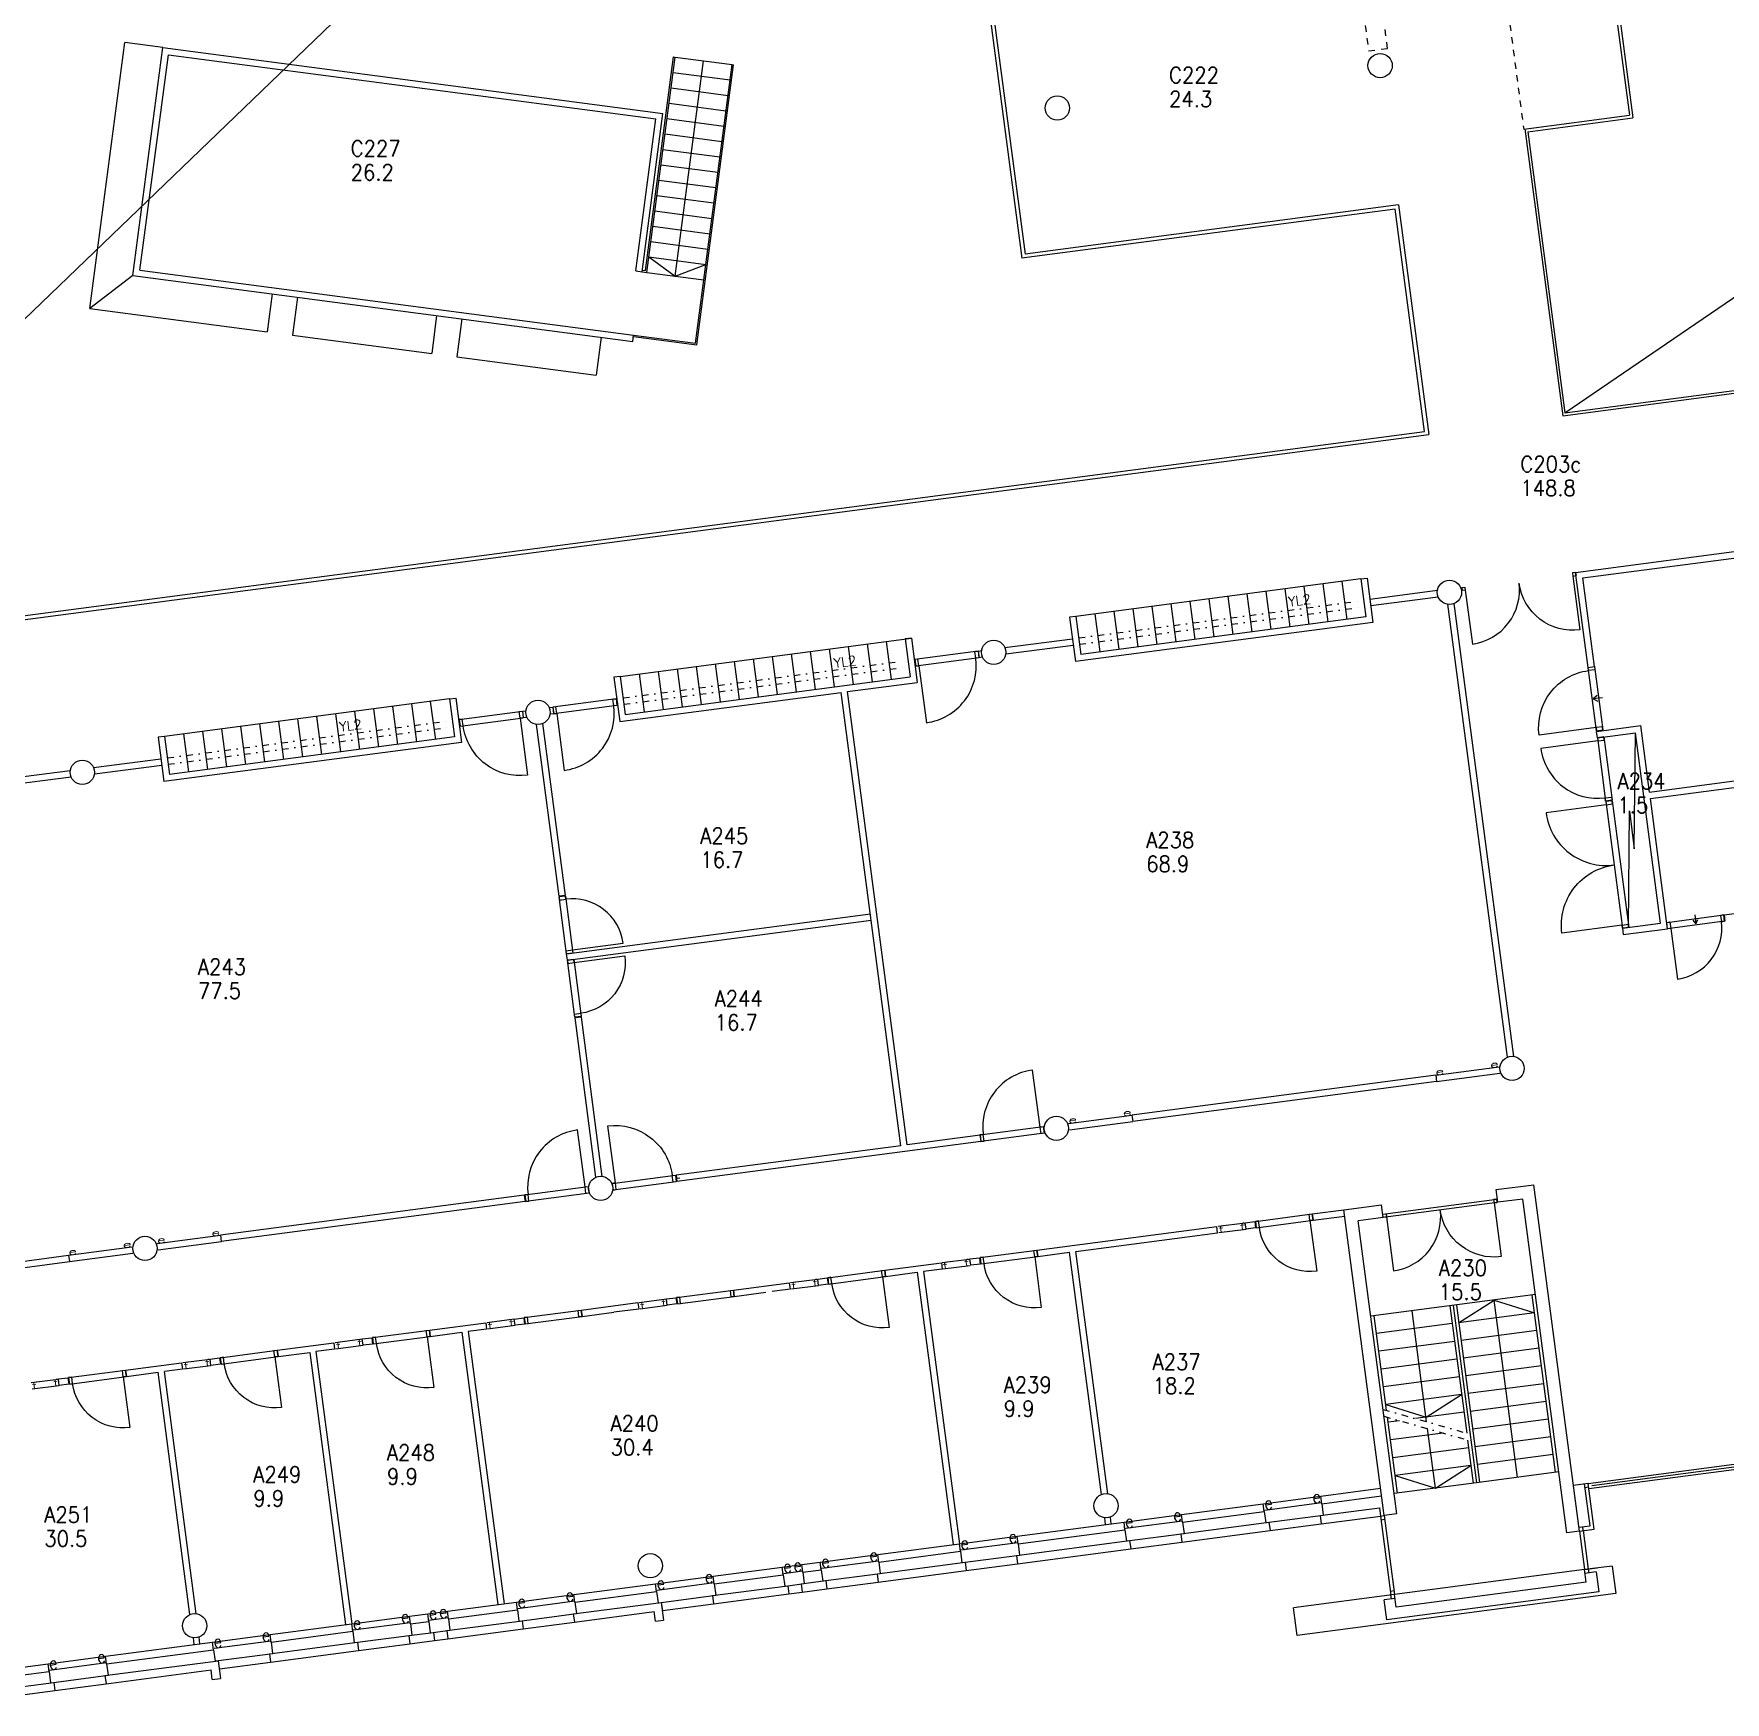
# Model space of a CAD drawing. Extents: x -11123 to 123675, y 9836 to 72527.
# Drawn here: x 31946 to 58440, y 14982 to 41107 of the extents above; entities that cross this region are included whole.
import ezdxf
from ezdxf.enums import TextEntityAlignment as Align

# ---------------------------------------------------------------- set-up
doc = ezdxf.new("R2010")
doc.units = 0
doc.header["$LTSCALE"] = 100
doc.header["$MEASUREMENT"] = 0
doc.linetypes.add('KL', pattern=[2, 1, -1])
doc.linetypes.add('PKL', pattern=[3, 1, -1, 0, -1])
for name, color, linetype in [('ART1100T0', 7, 'CONTINUOUS'), ('ART1100T3', 7, 'CONTINUOUS'), ('ART1100TB', 7, 'CONTINUOUS'), ('FM_OMAT', 7, 'CONTINUOUS'), ('M00402', 7, 'CONTINUOUS'), ('M06001', 7, 'CONTINUOUS'), ('M06037', 8, 'CONTINUOUS'), ('M06041', 8, 'CONTINUOUS'), ('M06051', 3, 'CONTINUOUS'), ('M06080', 7, 'CONTINUOUS')]:
    doc.layers.add(name, color=color, linetype=linetype)
doc.styles.add('S', font='ROMANS.shx', dxfattribs={"width": 0.8})
doc.styles.get("Standard").update_dxf_attribs({"font": 'simplex.shx'})

# ---------------------------------------------------------------- blocks, each defined once
blk = doc.blocks.new('AIOA_IKK-C')
at = {"layer": 'M06041', "linetype": 'ByBlock'}
for p, q in [((0, 0), (1000, 0)), ((0, -100), (1000, -100))]:
    blk.add_line(p, q, dxfattribs=at)
at = {"layer": 'FM_OMAT', "width": 0.9, "flags": 8}
for p in [(50, 0), (950, 0)]:
    blk.add_attdef('SARANA', text='', height=50, dxfattribs=at).set_placement(p, align=Align.MIDDLE)
at = {"layer": 'FM_OMAT', "width": 0.9}
for tag, p, flags in [('IKKKDI', (50, -700), 8), ('IKKNRO', (50, -850), 8), ('IKKYLE', (50, -1000), 9)]:
    blk.add_attdef(tag, p, '', height=125, dxfattribs=dict(at, flags=flags))
at = {"layer": 'M06041', "flags": 8}
blk.add_attdef('E', (0, 0), '', height=100, dxfattribs=at)
blk.add_attdef('E', text='', height=100, dxfattribs=at).set_placement((500, 0), align=Align.CENTER)
blk.add_attdef('E', text='', height=100, dxfattribs=at).set_placement((1000, 0), align=Align.RIGHT)
blk = doc.blocks.new('AIOA_IKK-B')
at = {"layer": 'M06041', "linetype": 'ByBlock'}
for p, q in [((0, 100), (1000, 100)), ((0, 0), (1000, 0))]:
    blk.add_line(p, q, dxfattribs=at)
at = {"layer": 'FM_OMAT', "width": 0.9}
for tag, p, flags in [('IKKYLE', (50, 875), 9), ('IKKNRO', (50, 725), 8), ('IKKKDI', (50, 575), 8)]:
    blk.add_attdef(tag, p, '', height=125, dxfattribs=dict(at, flags=flags))
at = {"layer": 'FM_OMAT', "width": 0.9, "flags": 8}
for p in [(50, 0), (950, 0)]:
    blk.add_attdef('SARANA', text='', height=50, dxfattribs=at).set_placement(p, align=Align.MIDDLE)
at = {"layer": 'M06041', "flags": 8}
blk.add_attdef('F', (0, 0), '', height=100, dxfattribs=at)
blk.add_attdef('F', text='', height=100, dxfattribs=at).set_placement((500, 0), align=Align.CENTER)
blk.add_attdef('F', text='', height=100, dxfattribs=at).set_placement((1000, 0), align=Align.RIGHT)
blk = doc.blocks.new('AIOA_HUONE')
at = {"layer": 'ART1100T0', "width": 0.9}
blk.add_attdef('HNENUM', (56, 73), '', height=250, dxfattribs=at)
at = {"layer": 'ART1100T3', "width": 0.9}
blk.add_attdef('HNEALA', (56, -302), '', height=250, dxfattribs=at)

msp = doc.modelspace()

# ---------------------------------------------------------------- linework, layer by layer
at = {"layer": 'M00402'}
msp.add_lwpolyline([(56927, 27111), (56940, 28941), (57017, 28346), (57033, 30163)], dxfattribs=at)
at = {"layer": 'M06001'}
for p, q in [((56097, 32673), (61071, 33327)), ((56209, 32587), (61084, 33228)), ((56293, 31185), (56097, 32673)), ((52731, 32572), (52831, 32585)), ((52731, 32572), (52810, 31978)), ((52831, 32585), (52922, 31891)), ((53933, 32388), (52875, 32248)), ((56392, 31198), (56209, 32587)), ((53946, 32288), (52888, 32149)), ((55029, 25082), (54095, 32174)), ((55128, 25095), (54194, 32187)), ((48270, 31985), (48171, 31972)), ((48171, 31972), (48262, 31278)), ((52922, 31891), (48262, 31278)), ((48270, 31985), (48348, 31390)), ((52810, 31978), (48348, 31390)), ((45692, 31646), (45593, 31633)), ((45593, 31633), (45671, 31038)), ((45692, 31646), (45784, 30952)), ((47158, 31496), (48215, 31635)), ((47171, 31397), (48228, 31536)), ((46738, 31440), (46794, 31448)), ((46738, 31440), (46751, 31341)), ((46751, 31341), (46807, 31349)), ((41132, 31045), (41032, 31032)), ((41032, 31032), (41124, 30338)), ((41132, 31045), (41210, 30450)), ((41210, 30450), (45671, 31038)), ((56293, 31185), (56392, 31198)), ((41124, 30338), (44594, 30795)), ((45528, 23696), (44594, 30795)), ((44693, 30808), (45784, 30952)), ((45628, 23709), (44693, 30808)), ((38455, 30693), (38554, 30706)), ((38455, 30693), (38533, 30098)), ((38554, 30706), (38645, 30012)), ((39600, 30501), (39656, 30508)), ((39600, 30501), (39613, 30402)), ((40019, 30556), (40075, 30563)), ((40075, 30563), (40088, 30464)), ((39613, 30402), (39669, 30409)), ((40173, 27601), (39818, 30294)), ((40272, 27614), (39918, 30307)), ((40032, 30457), (40088, 30464)), ((56425, 30184), (57119, 30275)), ((57256, 29234), (57119, 30275)), ((33993, 30105), (33894, 30092)), ((33894, 30092), (33985, 29398)), ((38645, 30012), (33985, 29398)), ((33993, 30105), (34071, 29511)), ((38533, 30098), (34071, 29511)), ((56438, 30085), (56425, 30184)), ((56438, 30085), (57033, 30163)), ((57426, 27179), (57033, 30163)), ((32881, 29616), (33938, 29755)), ((57256, 29234), (61668, 29815)), ((57269, 29135), (61681, 29716)), ((32517, 29568), (31460, 29429)), ((32530, 29469), (31473, 29330)), ((32894, 29517), (33951, 29656)), ((57538, 27093), (57269, 29135)), ((40272, 27614), (40173, 27601)), ((40292, 26698), (45051, 27325)), ((58427, 27311), (59855, 27499)), ((58440, 27212), (58427, 27311)), ((40305, 26599), (45064, 27226)), ((56831, 27101), (57426, 27179)), ((56831, 27101), (56844, 27002)), ((56844, 27002), (57538, 27093)), ((40305, 26599), (40292, 26698)), ((40523, 25710), (40424, 25697)), ((40851, 23215), (40523, 25710)), ((40752, 23202), (40424, 25697)), ((53906, 24799), (49147, 24173)), ((53919, 24700), (49160, 24074)), ((53906, 24799), (53919, 24700)), ((49147, 24173), (49160, 24074)), ((46768, 23859), (45628, 23709)), ((46768, 23859), (46781, 23760)), ((45528, 23696), (42007, 23233)), ((46781, 23760), (42020, 23134)), ((42007, 23233), (42020, 23134)), ((54853, 23008), (55443, 23085)), ((56157, 17662), (55443, 23085)), ((39629, 22920), (34870, 22293)), ((39642, 22821), (34883, 22194)), ((39629, 22920), (39642, 22821)), ((54879, 22809), (54853, 23008)), ((55271, 22861), (54879, 22809)), ((55959, 17636), (55271, 22861)), ((51973, 22628), (52469, 22694)), ((51986, 22529), (51973, 22628)), ((51986, 22529), (52482, 22594)), ((52469, 22694), (53059, 22771)), ((53099, 17905), (52469, 22694)), ((53085, 22573), (52693, 22521)), ((53297, 17931), (52693, 22521)), ((53085, 22573), (53059, 22771)), ((34870, 22293), (34883, 22194)), ((47660, 22061), (50476, 22431)), ((48268, 22040), (50489, 22332)), ((50489, 22332), (50476, 22431)), ((47673, 21961), (47660, 22061)), ((47673, 21961), (48169, 22027)), ((48668, 18233), (48169, 22027)), ((48768, 18246), (48268, 22040)), ((27745, 21254), (32504, 21881)), ((30161, 21673), (32491, 21980)), ((32491, 21980), (32504, 21881)), ((45276, 21747), (46163, 21863)), ((45289, 21648), (45276, 21747)), ((46176, 21764), (45884, 21726)), ((45884, 21726), (46445, 17463)), ((46163, 21863), (46176, 21764)), ((42906, 21435), (43779, 21550)), ((43779, 21550), (43792, 21450)), ((45289, 21648), (45785, 21713)), ((45785, 21713), (46346, 17450)), ((40522, 21121), (41409, 21238)), ((41409, 21238), (41422, 21138)), ((42919, 21336), (42906, 21435)), ((42919, 21336), (43415, 21401)), ((43792, 21450), (43514, 21414)), ((40535, 21022), (40522, 21121)), ((40535, 21022), (41031, 21087)), ((41422, 21138), (41031, 21087)), ((38142, 20808), (39025, 20924)), ((38155, 20708), (38142, 20808)), ((38155, 20708), (38651, 20774)), ((38651, 20774), (39212, 16510)), ((39038, 20825), (38750, 20787)), ((38750, 20787), (39311, 16523)), ((39025, 20924), (39038, 20825)), ((35758, 20494), (36645, 20610)), ((35771, 20394), (35758, 20494)), ((35771, 20394), (36267, 20460)), ((36267, 20460), (36828, 16197)), ((36658, 20511), (36366, 20473)), ((36366, 20473), (36927, 16210)), ((36645, 20610), (36658, 20511)), ((33383, 20181), (34261, 20297)), ((33396, 20082), (33383, 20181)), ((33396, 20082), (33892, 20147)), ((34392, 16353), (33892, 20147)), ((34274, 20197), (33991, 20160)), ((34491, 16366), (33991, 20160)), ((34261, 20297), (34274, 20197)), ((52106, 18208), (53043, 18331)), ((56296, 18407), (56063, 18376)), ((56323, 17744), (56236, 18399)), ((56304, 18347), (56244, 18339)), ((56390, 17693), (56296, 18407)), ((49925, 17921), (51204, 18089)), ((51220, 17970), (51204, 18089)), ((52096, 17904), (53023, 18026)), ((52122, 18089), (52106, 18208)), ((52122, 18089), (53059, 18212)), ((52122, 18089), (52145, 17910)), ((53023, 18026), (53040, 17897)), ((47347, 17581), (49023, 17802)), ((48735, 17764), (48721, 17869)), ((48824, 17776), (48811, 17880)), ((49038, 17683), (49023, 17802)), ((49914, 17617), (51293, 17798)), ((49941, 17802), (49925, 17921)), ((49941, 17802), (51220, 17970)), ((49941, 17802), (49964, 17623)), ((51220, 17970), (51243, 17792)), ((51293, 17798), (51310, 17669)), ((52096, 17904), (52113, 17775)), ((52113, 17775), (53040, 17897)), ((53040, 17897), (53099, 17905)), ((53297, 17931), (53099, 17905)), ((47337, 17277), (49111, 17511)), ((47363, 17462), (47347, 17581)), ((47363, 17462), (49038, 17683)), ((49038, 17683), (49062, 17505)), ((49111, 17511), (49128, 17382)), ((49914, 17617), (49931, 17488)), ((49931, 17488), (51310, 17669)), ((56157, 17662), (55959, 17636)), ((56149, 17721), (56323, 17744)), ((56157, 17662), (56390, 17693)), ((56216, 17670), (56209, 17729)), ((45166, 17294), (46445, 17463)), ((45182, 17175), (45166, 17294)), ((45182, 17175), (46461, 17344)), ((46461, 17344), (46445, 17463)), ((46461, 17344), (46484, 17165)), ((47337, 17277), (47354, 17149)), ((47354, 17149), (49128, 17382)), ((47363, 17462), (47386, 17284)), ((42588, 16955), (43669, 17097)), ((42604, 16836), (43685, 16978)), ((43685, 16978), (43669, 17097)), ((43685, 16978), (43708, 16800)), ((43976, 17138), (44264, 17175)), ((43992, 17019), (43976, 17138)), ((43992, 17019), (44279, 17056)), ((43992, 17019), (44015, 16840)), ((44279, 17056), (44264, 17175)), ((44279, 17056), (44303, 16878)), ((45156, 16990), (46534, 17172)), ((45156, 16990), (45173, 16861)), ((45173, 16861), (46551, 17043)), ((45182, 17175), (45205, 16997)), ((46534, 17172), (46551, 17043)), ((56237, 17057), (53262, 16666)), ((56668, 17114), (56237, 17057)), ((56237, 17057), (56435, 17083)), ((56263, 16859), (56237, 17057)), ((56418, 17021), (56244, 16998)), ((56296, 17065), (56304, 17006)), ((56418, 17021), (56459, 16708)), ((56668, 17114), (56725, 16683)), ((40407, 16668), (41686, 16836)), ((40423, 16549), (41702, 16717)), ((41702, 16717), (41686, 16836)), ((41702, 16717), (41725, 16539)), ((42578, 16651), (43758, 16806)), ((42604, 16836), (42588, 16955)), ((42604, 16836), (42627, 16657)), ((43758, 16806), (43775, 16677)), ((43966, 16834), (44352, 16885)), ((43966, 16834), (43983, 16705)), ((43966, 16834), (43983, 16705)), ((43983, 16705), (44369, 16756)), ((44352, 16885), (44369, 16756)), ((56459, 16708), (53138, 16271)), ((56263, 16859), (53288, 16467)), ((38424, 16407), (39505, 16549)), ((38440, 16288), (39520, 16430)), ((39520, 16430), (39505, 16549)), ((39520, 16430), (39544, 16251)), ((40397, 16364), (41775, 16545)), ((40423, 16549), (40407, 16668)), ((40423, 16549), (40446, 16370)), ((41775, 16545), (41792, 16416)), ((41775, 16545), (41811, 16268)), ((42578, 16651), (42595, 16522)), ((42595, 16522), (43775, 16677)), ((53262, 16666), (51676, 16457)), ((51733, 16026), (51676, 16457)), ((56725, 16683), (51733, 16026)), ((53270, 16606), (53097, 16583)), ((53138, 16271), (53097, 16583)), ((53211, 16598), (53203, 16658)), ((53288, 16467), (53262, 16666)), ((35648, 16041), (36927, 16210)), ((36943, 16091), (36927, 16210)), ((37829, 16328), (38117, 16366)), ((37845, 16209), (37829, 16328)), ((37845, 16209), (38132, 16247)), ((37845, 16209), (37868, 16031)), ((38132, 16247), (38117, 16366)), ((38132, 16247), (38156, 16069)), ((38414, 16103), (39594, 16258)), ((38440, 16288), (38424, 16407)), ((38440, 16288), (38463, 16109)), ((39594, 16258), (39610, 16129)), ((40397, 16364), (40414, 16235)), ((40414, 16235), (41663, 16399)), ((41682, 16251), (41663, 16399)), ((41682, 16251), (41811, 16268)), ((33070, 15702), (34746, 15922)), ((34458, 15885), (34445, 15989)), ((34548, 15896), (34534, 16001)), ((34762, 15803), (34746, 15922)), ((35638, 15737), (37016, 15919)), ((35664, 15922), (35648, 16041)), ((35664, 15922), (36943, 16091)), ((35664, 15922), (35687, 15744)), ((36943, 16091), (36966, 15912)), ((37016, 15919), (37033, 15790)), ((37819, 16024), (38206, 16075)), ((37819, 16024), (37836, 15895)), ((37836, 15895), (38222, 15946)), ((38206, 16075), (38222, 15946)), ((38414, 16103), (38431, 15974)), ((38431, 15974), (39610, 16129)), ((33060, 15398), (34835, 15631)), ((33086, 15583), (33070, 15702)), ((33086, 15583), (34762, 15803)), ((34762, 15803), (34785, 15625)), ((34835, 15631), (34871, 15354)), ((35638, 15737), (35655, 15608)), ((35655, 15608), (37033, 15790)), ((30889, 15415), (32168, 15583)), ((30905, 15296), (32184, 15464)), ((32184, 15464), (32168, 15583)), ((32184, 15464), (32207, 15286)), ((33060, 15398), (33077, 15269)), ((33077, 15269), (34723, 15486)), ((33086, 15583), (33109, 15404)), ((34742, 15337), (34723, 15486)), ((30879, 15111), (32257, 15292)), ((30896, 14982), (32274, 15163)), ((32257, 15292), (32274, 15163)), ((34742, 15337), (34871, 15354))]:
    msp.add_line(p, q, dxfattribs=at)
for centre in [(53035, 40610), (47979, 39945), (54121, 32362), (46982, 31422), (39844, 30482), (32706, 29543), (55102, 24906), (47964, 23967), (40826, 23027), (33687, 22087), (48742, 18058), (41604, 17118), (34465, 16178)]:
    msp.add_circle(centre, 190, dxfattribs=at)
at = {"layer": 'M06037'}
for p, q in [((45774, 50104), (47421, 37592)), ((45841, 50052), (47473, 37659)), ((56098, 46228), (56940, 39833)), ((56150, 46213), (56996, 39790)), ((32824, 36806), (33372, 40970)), ((33967, 40892), (33372, 40970)), ((33497, 37322), (33967, 40892)), ((33967, 40892), (41799, 39861)), ((33609, 37409), (34053, 40779)), ((34053, 40779), (41687, 39774)), ((41526, 37400), (41966, 40746)), ((41547, 37372), (41991, 40743)), ((41991, 40743), (42883, 40626)), ((41993, 37313), (42437, 40684)), ((42309, 36263), (42883, 40626)), ((42331, 36235), (42908, 40622)), ((41959, 40502), (42852, 40385)), ((41896, 40021), (42788, 39903)), ((41928, 40261), (42820, 40144)), ((41374, 37395), (41687, 39774)), ((41473, 37382), (41799, 39861)), ((41864, 39780), (42757, 39662)), ((55284, 39615), (56940, 39833)), ((55350, 39574), (56996, 39790)), ((41833, 39539), (42725, 39422)), ((55304, 39618), (55895, 35127)), ((55350, 39574), (55930, 35172)), ((55895, 35127), (89465, 39547)), ((55930, 35172), (89421, 39581)), ((41801, 39298), (42693, 39181)), ((41769, 39058), (42661, 38940)), ((41737, 38817), (42630, 38699)), ((41706, 38576), (42598, 38459)), ((53322, 38429), (47473, 37659)), ((53322, 38429), (53796, 34831)), ((41674, 38335), (42566, 38218)), ((53270, 38362), (47421, 37592)), ((53728, 34882), (53270, 38362)), ((41642, 38094), (42535, 37977)), ((41611, 37854), (42503, 37736)), ((33609, 37409), (41342, 36390)), ((41374, 37395), (41473, 37382)), ((41473, 37382), (41547, 37372)), ((41476, 37407), (41526, 37400)), ((41547, 37372), (42440, 37255)), ((41579, 37613), (42471, 37495)), ((41579, 37613), (41993, 37313)), ((41993, 37313), (42471, 37495)), ((33497, 37322), (32824, 36806)), ((33497, 37322), (41329, 36291)), ((35678, 37035), (35600, 36440)), ((36075, 36983), (35996, 36388)), ((32824, 36806), (35600, 36440)), ((35996, 36388), (38178, 36101)), ((40834, 36357), (40755, 35762)), ((41329, 36291), (41342, 36390)), ((41339, 36366), (42331, 36235)), ((41342, 36390), (42309, 36263)), ((38574, 36049), (40755, 35762)), ((26216, 31260), (53728, 34882)), ((26224, 31201), (53796, 34831)), ((55468, 21364), (52890, 21024)), ((54229, 21201), (54594, 18425)), ((55189, 18503), (54823, 21279)), ((55784, 18581), (55418, 21357)), ((53134, 19552), (52940, 21031)), ((53763, 19373), (53535, 21109)), ((54129, 21188), (54392, 19195)), ((54179, 21194), (54545, 18418)), ((55455, 21080), (54265, 20923)), ((54166, 20910), (52976, 20753)), ((55491, 20802), (54302, 20645)), ((54203, 20632), (53013, 20476)), ((55528, 20524), (54338, 20368)), ((54239, 20355), (53049, 20198)), ((55565, 20247), (54375, 20090)), ((54276, 20077), (53086, 19920)), ((55601, 19969), (54411, 19813)), ((54312, 19799), (53122, 19643)), ((55638, 19692), (54448, 19535)), ((53305, 18255), (53149, 19444)), ((53341, 19389), (53159, 19365)), ((54349, 19522), (53591, 19422)), ((55674, 19414), (54484, 19257)), ((54021, 19196), (53196, 19088)), ((53900, 18333), (53777, 19265)), ((54406, 19087), (54495, 18411)), ((55711, 19136), (54521, 18980)), ((54422, 18967), (53232, 18810)), ((55747, 18859), (54558, 18702)), ((54458, 18689), (53269, 18532)), ((55833, 18588), (54545, 18418)), ((54545, 18418), (53256, 18248))]:
    msp.add_line(p, q, dxfattribs=at)
at = {"layer": 'M06037', "linetype": 'KL'}
msp.add_line((55069, 41251), (55284, 39615), dxfattribs=at)
at = {"layer": 'M06037', "linetype": 'PKL'}
for p, q in [((53082, 19567), (54444, 19180)), ((53096, 19459), (54458, 19072))]:
    msp.add_line(p, q, dxfattribs=at)
at = {"layer": 'M06037'}
for points in [[(54265, 20923), (54823, 21279), (55455, 21080)], [(53122, 19643), (53754, 19444), (54312, 19799)], [(53269, 18532), (53900, 18333), (54458, 18689)]]:
    msp.add_lwpolyline(points, dxfattribs=at)
at = {"layer": 'M06041', "linetype": 'PKL'}
for p, q in [((48314, 31648), (52776, 32235)), ((48327, 31549), (52789, 32136)), ((41176, 30708), (45637, 31296)), ((41189, 30609), (45650, 31196)), ((34038, 29768), (38499, 30356)), ((34051, 29669), (38512, 30257))]:
    msp.add_line(p, q, dxfattribs=at)
at = {"layer": 'M06041'}
for p, q in [((42065, 23190), (42014, 23183)), ((56296, 18407), (60629, 18977)), ((56306, 18327), (60639, 18898)), ((56351, 18373), (60584, 18931)), ((51204, 18089), (52106, 18208)), ((49023, 17802), (49925, 17921)), ((51310, 17669), (52113, 17775)), ((53040, 17897), (53203, 16658)), ((53047, 17838), (53107, 17845)), ((53099, 17905), (53262, 16666)), ((46445, 17463), (47347, 17581)), ((49128, 17382), (49931, 17488)), ((56157, 17662), (56237, 17057)), ((56216, 17670), (56296, 17065)), ((44264, 17175), (45166, 17294)), ((43669, 17097), (43976, 17138)), ((46551, 17043), (47354, 17149)), ((41686, 16836), (42588, 16955)), ((43775, 16677), (43983, 16705)), ((44369, 16756), (45173, 16861)), ((53254, 16725), (53195, 16717)), ((39505, 16549), (40407, 16668)), ((41792, 16416), (42595, 16522)), ((36927, 16210), (37829, 16328)), ((38117, 16366), (38424, 16407)), ((39610, 16129), (40414, 16235)), ((34746, 15922), (35648, 16041)), ((38222, 15946), (38431, 15974)), ((32168, 15583), (33070, 15702)), ((37033, 15790), (37836, 15895)), ((34852, 15503), (35655, 15608)), ((32274, 15163), (33077, 15269))]:
    msp.add_line(p, q, dxfattribs=at)
at = {"layer": 'M06051', "linetype": 'ByBlock'}
for p, q in [((56097, 32673), (56048, 32666)), ((56048, 32666), (56054, 32617)), ((56054, 32617), (56104, 32623)), ((56097, 32673), (56104, 32623)), ((56104, 32623), (56097, 32673)), ((54313, 32438), (54362, 32444)), ((54313, 32438), (54319, 32388)), ((54319, 32388), (54313, 32438)), ((54369, 32395), (54319, 32388)), ((54362, 32444), (54369, 32395)), ((46738, 31440), (45747, 31310)), ((45796, 31316), (45747, 31310)), ((45747, 31310), (45760, 31206)), ((46752, 31336), (45760, 31206)), ((45810, 31212), (45796, 31316)), ((46688, 31434), (46738, 31440)), ((46702, 31330), (46688, 31434)), ((46752, 31336), (46702, 31330)), ((46738, 31440), (46752, 31336)), ((45760, 31206), (45810, 31212)), ((56424, 30194), (56293, 31185)), ((56392, 31198), (56523, 30207)), ((38608, 30370), (39600, 30501)), ((39550, 30494), (39600, 30501)), ((39564, 30390), (39550, 30494)), ((39600, 30501), (39613, 30397)), ((41067, 30694), (40075, 30563)), ((40125, 30570), (40075, 30563)), ((40075, 30563), (40089, 30459)), ((41081, 30590), (40089, 30459)), ((40139, 30466), (40125, 30570)), ((41017, 30687), (41067, 30694)), ((41031, 30583), (41017, 30687)), ((41081, 30590), (41031, 30583)), ((41067, 30694), (41081, 30590)), ((38658, 30377), (38608, 30370)), ((38608, 30370), (38622, 30266)), ((38622, 30266), (39613, 30397)), ((38622, 30266), (38671, 30273)), ((38671, 30273), (38658, 30377)), ((39613, 30397), (39564, 30390)), ((40089, 30459), (40139, 30466)), ((56438, 30085), (56568, 29093)), ((56537, 30098), (56668, 29107)), ((56570, 29084), (56831, 27101)), ((56669, 29097), (56930, 27114)), ((40292, 26698), (40174, 27591)), ((40273, 27604), (40391, 26712)), ((57525, 27192), (58417, 27310)), ((58430, 27210), (57538, 27093)), ((40422, 25707), (40305, 26599)), ((40404, 26612), (40521, 25720)), ((46767, 23864), (47759, 23995)), ((46817, 23871), (46767, 23864)), ((46767, 23864), (46781, 23760)), ((47772, 23891), (46781, 23760)), ((46830, 23767), (46817, 23871)), ((47709, 23988), (47759, 23995)), ((47723, 23884), (47709, 23988)), ((47772, 23891), (47723, 23884)), ((47759, 23995), (47772, 23891)), ((46781, 23760), (46830, 23767)), ((39639, 22926), (40630, 23056)), ((40580, 23050), (40630, 23056)), ((40594, 22946), (40580, 23050)), ((40630, 23056), (40644, 22952)), ((41005, 23106), (41997, 23236)), ((41055, 23112), (41005, 23106)), ((41005, 23106), (41019, 23002)), ((42010, 23132), (41019, 23002)), ((41068, 23008), (41055, 23112)), ((41947, 23230), (41997, 23236)), ((41961, 23126), (41947, 23230)), ((42010, 23132), (41961, 23126)), ((41997, 23236), (42010, 23132)), ((39688, 22932), (39639, 22926)), ((39639, 22926), (39652, 22822)), ((40644, 22952), (39652, 22822)), ((39652, 22822), (39702, 22828)), ((39702, 22828), (39688, 22932)), ((40644, 22952), (40594, 22946)), ((41019, 23002), (41068, 23008)), ((53078, 22623), (54863, 22858)), ((54869, 22808), (53085, 22573)), ((54863, 22858), (54813, 22851)), ((54813, 22851), (54820, 22801)), ((54820, 22801), (54869, 22808)), ((54869, 22808), (54863, 22858)), ((51081, 22511), (51973, 22628)), ((51094, 22412), (51986, 22529)), ((53078, 22623), (53128, 22629)), ((53085, 22573), (53078, 22623)), ((53134, 22580), (53085, 22573)), ((53128, 22629), (53134, 22580)), ((46768, 21943), (47660, 22061)), ((44383, 21629), (45276, 21747)), ((46781, 21844), (47673, 21961)), ((44396, 21530), (45289, 21648)), ((42014, 21317), (42906, 21435)), ((42027, 21218), (42919, 21336)), ((39629, 21003), (40522, 21121)), ((39643, 20904), (40535, 21022)), ((37250, 20690), (38142, 20808)), ((37263, 20591), (38155, 20708)), ((34866, 20376), (35758, 20494)), ((32491, 20064), (33383, 20181)), ((34879, 20277), (35771, 20394)), ((32504, 19964), (33396, 20082))]:
    msp.add_line(p, q, dxfattribs=at)
at = {"layer": 'M06051'}
for p, q in [((56435, 30745), (56374, 30692)), ((56519, 30711), (56374, 30692)), ((56374, 30692), (56447, 30656)), ((57963, 27313), (57982, 27168)), ((57933, 27229), (57982, 27168)), ((57982, 27168), (58013, 27240)), ((50922, 22490), (51071, 22510)), ((50935, 22391), (50922, 22490)), ((51084, 22410), (50935, 22391)), ((51071, 22510), (51084, 22410)), ((46609, 21922), (46758, 21942)), ((46622, 21823), (46609, 21922)), ((46771, 21843), (46622, 21823)), ((46758, 21942), (46771, 21843)), ((44225, 21608), (44374, 21628)), ((44238, 21509), (44225, 21608)), ((44387, 21529), (44238, 21509)), ((44374, 21628), (44387, 21529)), ((41855, 21296), (42004, 21316)), ((41868, 21197), (41855, 21296)), ((42017, 21217), (41868, 21197)), ((42004, 21316), (42017, 21217)), ((39471, 20982), (39620, 21002)), ((39484, 20883), (39471, 20982)), ((39620, 21002), (39633, 20903)), ((37091, 20669), (37240, 20689)), ((37104, 20570), (37091, 20669)), ((37240, 20689), (37253, 20590)), ((39633, 20903), (39484, 20883)), ((37253, 20590), (37104, 20570)), ((34707, 20355), (34856, 20375)), ((34720, 20256), (34707, 20355)), ((34869, 20276), (34720, 20256)), ((34856, 20375), (34869, 20276)), ((32332, 20043), (32481, 20062)), ((32345, 19943), (32332, 20043)), ((32494, 19963), (32345, 19943)), ((32481, 20062), (32494, 19963))]:
    msp.add_line(p, q, dxfattribs=at)
at = {"layer": 'M06051', "linetype": 'ByBlock'}
for points in [[(56054, 32617), (56165, 31774, -0.414214), (55211, 32506, -0.671351)], [(54369, 32395), (54480, 31552, 0.414214), (55211, 32506, 0.671351)], [(45810, 31212), (45927, 30320, 0.414214), (46702, 31330, 0.671351)], [(56417, 30244), (55525, 30126, -0.414214), (56300, 31136, -0.671351)], [(40139, 30466), (40256, 29573, 0.414214), (41031, 30583, 0.671351)], [(39564, 30390), (39681, 29498, -0.414214), (38671, 30273, -0.671351)], [(56444, 30035), (55552, 29918, 0.414214), (56562, 29143, 0.671351)], [(56576, 29034), (55634, 28910, 0.414214), (56700, 28092, 0.671351)], [(56824, 27150), (55882, 27026, -0.414214), (56700, 28092, -0.671351)], [(40384, 26761), (41178, 26866, 0.414214), (40280, 27554, 0.671351)], [(57587, 27099), (57692, 26306, 0.414214), (58381, 27204, 0.671351)], [(40410, 26563), (41204, 26667, -0.414214), (40515, 25770, -0.671351)], [(47709, 23988), (47591, 24881, 0.414214), (46817, 23871, 0.671351)], [(40580, 23050), (40463, 23942, 0.414214), (39688, 22932, 0.671351)], [(41055, 23112), (40937, 24005, -0.414214), (41947, 23230, -0.671351)], [(54820, 22801), (54931, 21959, -0.414214), (53977, 22690, -0.671351)], [(51936, 22523), (52041, 21730, -0.414214), (51143, 22418, -0.671351)], [(53134, 22580), (53245, 21737, 0.414214), (53977, 22690, 0.671351)], [(47624, 21955), (47728, 21162, -0.414214), (46830, 21850, -0.671351)], [(45239, 21641), (45344, 20848, -0.414214), (44446, 21537, -0.671351)], [(38106, 20702), (38210, 19909, -0.414214), (37313, 20597, -0.671351)], [(35721, 20388), (35826, 19595, -0.414214), (34928, 20284, -0.671351)], [(33347, 20075), (33451, 19282, -0.414214), (32554, 19971, -0.671351)]]:
    msp.add_lwpolyline(points, format="xyb", dxfattribs=at)
for points in [[(56392, 31198), (56399, 31149), (56300, 31136), (56293, 31185)], [(56523, 30207), (56516, 30257), (56417, 30244), (56424, 30194)], [(56438, 30085), (56444, 30035), (56544, 30048), (56537, 30098)], [(56568, 29093), (56562, 29143), (56661, 29156), (56668, 29107)], [(56570, 29084), (56576, 29034), (56675, 29047), (56669, 29097)], [(40174, 27591), (40181, 27541), (40280, 27554), (40273, 27604)], [(58417, 27310), (58367, 27303), (58381, 27204), (58430, 27210)], [(56831, 27101), (56824, 27150), (56923, 27163), (56930, 27114)], [(57525, 27192), (57574, 27199), (57587, 27099), (57538, 27093)], [(40292, 26698), (40285, 26748), (40384, 26761), (40391, 26712)], [(40305, 26599), (40311, 26550), (40410, 26563), (40404, 26612)], [(40422, 25707), (40416, 25757), (40515, 25770), (40521, 25720)], [(51986, 22529), (51936, 22523), (51923, 22622), (51973, 22628)], [(51094, 22412), (51143, 22418), (51130, 22517), (51081, 22511)], [(47673, 21961), (47624, 21955), (47611, 22054), (47660, 22061)], [(45289, 21648), (45239, 21641), (45226, 21740), (45276, 21747)], [(46781, 21844), (46830, 21850), (46817, 21950), (46768, 21943)], [(44396, 21530), (44446, 21537), (44433, 21636), (44383, 21629)], [(42027, 21218), (42077, 21225), (42063, 21324), (42014, 21317)], [(42919, 21336), (42870, 21329), (42857, 21428), (42906, 21435)], [(39643, 20904), (39692, 20911), (39679, 21010), (39629, 21003)], [(40535, 21022), (40485, 21015), (40472, 21114), (40522, 21121)], [(37263, 20591), (37313, 20597), (37300, 20697), (37250, 20690)], [(38155, 20708), (38106, 20702), (38093, 20801), (38142, 20808)], [(35771, 20394), (35721, 20388), (35708, 20487), (35758, 20494)], [(33396, 20082), (33347, 20075), (33334, 20174), (33383, 20181)], [(34879, 20277), (34928, 20284), (34915, 20383), (34866, 20376)], [(32504, 19964), (32554, 19971), (32541, 20070), (32491, 20064)]]:
    msp.add_lwpolyline(points, close=True, dxfattribs=at)
at = {"layer": 'M06080'}
for p, q in [((55930, 35172), (81732, 52780)), ((26216, 31260), (45774, 50104)), ((41966, 40746), (41991, 40743)), ((42883, 40626), (42908, 40622)), ((38256, 36696), (38178, 36101)), ((38652, 36644), (38574, 36049)), ((52731, 32572), (48270, 31985)), ((50947, 32337), (51025, 31743)), ((51244, 32377), (51323, 31782)), ((51542, 32416), (51620, 31821)), ((51839, 32455), (51917, 31860)), ((52137, 32494), (52215, 31899)), ((52434, 32533), (52512, 31938)), ((48865, 32063), (48943, 31469)), ((49162, 32103), (49241, 31508)), ((49460, 32142), (49538, 31547)), ((49757, 32181), (49835, 31586)), ((50055, 32220), (50133, 31625)), ((50352, 32259), (50430, 31664)), ((50649, 32298), (50728, 31703)), ((48567, 32024), (48646, 31429)), ((41132, 31045), (45692, 31646)), ((44998, 31554), (45077, 30959)), ((45296, 31593), (45374, 30999)), ((42916, 31280), (42994, 30685)), ((43214, 31319), (43292, 30725)), ((43511, 31359), (43589, 30764)), ((43808, 31398), (43887, 30803)), ((44106, 31437), (44184, 30842)), ((44403, 31476), (44482, 30881)), ((44701, 31515), (44779, 30920)), ((41429, 31084), (41507, 30490)), ((41726, 31124), (41805, 30529)), ((42024, 31163), (42102, 30568)), ((42321, 31202), (42400, 30607)), ((42619, 31241), (42697, 30646)), ((38455, 30693), (33993, 30105)), ((36967, 30497), (37046, 29902)), ((37265, 30536), (37343, 29941)), ((37562, 30575), (37641, 29981)), ((37860, 30615), (37938, 30020)), ((38157, 30654), (38236, 30059)), ((34885, 30223), (34964, 29628)), ((35183, 30262), (35261, 29667)), ((35480, 30301), (35559, 29706)), ((35778, 30340), (35856, 29746)), ((36075, 30380), (36154, 29785)), ((36373, 30419), (36451, 29824)), ((36670, 30458), (36748, 29863)), ((34291, 30145), (34369, 29550)), ((34588, 30184), (34666, 29589))]:
    msp.add_line(p, q, dxfattribs=at)
at = {"layer": 'M06080', "linetype": 'KL'}
msp.add_lwpolyline([(52759, 43852), (52462, 43813), (52854, 40839), (53151, 40878)], close=True, dxfattribs=at)

# ---------------------------------------------------------------- block references
at = {"layer": 'ART1100TB'}
for p, values in [((49674, 40264), {'HNENUM': 'C222', 'HNEALA': '24.3'}), ((36854, 39115), {'HNENUM': 'C227', 'HNEALA': '26.2'}), ((55176, 34172), {'HNENUM': 'C203c', 'HNEALA': '148.8'}), ((56698, 29207), {'HNENUM': 'A234', 'HNEALA': '1.5'}), ((42331, 28351), {'HNENUM': 'A245', 'HNEALA': '16.7'}), ((49315, 28285), {'HNENUM': 'A238', 'HNEALA': '68.9'}), ((34462, 26299), {'HNENUM': 'A243', 'HNEALA': '77.5'}), ((42556, 25802), {'HNENUM': 'A244', 'HNEALA': '16.7'}), ((53899, 21584), {'HNENUM': 'A230', 'HNEALA': '15.5'}), ((49416, 20113), {'HNENUM': 'A237', 'HNEALA': '18.2'}), ((47083, 19755), {'HNENUM': 'A239', 'HNEALA': '9.9'}), ((40925, 19150), {'HNENUM': 'A240', 'HNEALA': '30.4'}), ((37423, 18692), {'HNENUM': 'A248', 'HNEALA': '9.9'}), ((35329, 18350), {'HNENUM': 'A249', 'HNEALA': '9.9'}), ((32055, 17720), {'HNENUM': 'A251', 'HNEALA': '30.5'})]:
    msp.add_blockref('AIOA_HUONE', p, dxfattribs=at).add_auto_attribs(values)
at = {"layer": 'M06041'}
ref = msp.add_blockref('AIOA_IKK-C', (53906, 24799), dxfattribs=dict(at, rotation=7.499999999999999))
ref.add_attrib('E', 'e', dxfattribs={"height": 100, "rotation": 7.5, "width": 1.8, "flags": 2}).set_placement((54898, 24930), align=Align.RIGHT)
ref.add_attrib('E', 'e', (53906, 24799), dxfattribs={"height": 100, "rotation": 7.5, "width": 1.8, "flags": 2})
ref.add_attrib('E', 'e', dxfattribs={"height": 0.18, "rotation": 7.5, "width": 2.7, "flags": 2}).set_placement((54898, 24930), align=Align.CENTER)
ref = msp.add_blockref('AIOA_IKK-C', (48156, 24042), dxfattribs=dict(at, rotation=7.499999999999999))
ref.add_attrib('E', 'e', dxfattribs={"height": 100, "rotation": 7.5, "width": 1.8, "flags": 2}).set_placement((49147, 24173), align=Align.RIGHT)
ref.add_attrib('E', 'e', (48156, 24042), dxfattribs={"height": 100, "rotation": 7.5, "width": 1.8, "flags": 2})
ref.add_attrib('E', 'e', dxfattribs={"height": 0.18, "rotation": 7.5, "width": 2.7, "flags": 2}).set_placement((49147, 24173), align=Align.CENTER)
ref = msp.add_blockref('AIOA_IKK-C', (33879, 22163), dxfattribs=dict(at, rotation=7.499999999999999))
ref.add_attrib('E', 'e', dxfattribs={"height": 100, "rotation": 7.5, "width": 1.8, "flags": 2}).set_placement((34870, 22293), align=Align.RIGHT)
ref.add_attrib('E', 'e', (33879, 22163), dxfattribs={"height": 100, "rotation": 7.5, "width": 1.8, "flags": 2})
ref.add_attrib('E', 'e', dxfattribs={"height": 0.18, "rotation": 7.5, "width": 2.7, "flags": 2}).set_placement((34870, 22293), align=Align.CENTER)
ref = msp.add_blockref('AIOA_IKK-B', (50509, 22335), dxfattribs=dict(at, xscale=0.43, zscale=0.43, rotation=7.499999999999974))
ref.add_attrib('F', 'f', dxfattribs={"height": 100, "rotation": 7.5, "width": 1.8, "flags": 2}).set_placement((50935, 22391), align=Align.RIGHT)
ref.add_attrib('F', 'f', (50509, 22335), dxfattribs={"height": 100, "rotation": 7.5, "width": 1.8, "flags": 2})
ref.add_attrib('F', 'f', dxfattribs={"height": 0.18, "rotation": 7.5, "width": 2.7, "flags": 2}).set_placement((50935, 22391), align=Align.CENTER)
ref = msp.add_blockref('AIOA_IKK-C', (32491, 21980), dxfattribs=dict(at, rotation=7.499999999999999))
ref.add_attrib('E', 'e', dxfattribs={"height": 100, "rotation": 7.5, "width": 1.8, "flags": 2}).set_placement((33482, 22110), align=Align.RIGHT)
ref.add_attrib('E', 'e', (32491, 21980), dxfattribs={"height": 100, "rotation": 7.5, "width": 1.8, "flags": 2})
ref.add_attrib('E', 'e', dxfattribs={"height": 0.18, "rotation": 7.5, "width": 2.7, "flags": 2}).set_placement((33482, 22110), align=Align.CENTER)
ref = msp.add_blockref('AIOA_IKK-B', (46186, 21766), dxfattribs=dict(at, xscale=0.43, zscale=0.43, rotation=7.499999999999999))
ref.add_attrib('F', 'f', dxfattribs={"height": 100, "rotation": 7.5, "width": 1.8, "flags": 2}).set_placement((46612, 21822), align=Align.RIGHT)
ref.add_attrib('F', 'f', (46186, 21766), dxfattribs={"height": 100, "rotation": 7.5, "width": 1.8, "flags": 2})
ref.add_attrib('F', 'f', dxfattribs={"height": 0.18, "rotation": 7.5, "width": 2.7, "flags": 2}).set_placement((46612, 21822), align=Align.CENTER)
ref = msp.add_blockref('AIOA_IKK-B', (43812, 21453), dxfattribs=dict(at, xscale=0.43, zscale=0.43, rotation=7.499999999999974))
ref.add_attrib('F', 'f', dxfattribs={"height": 100, "rotation": 7.5, "width": 1.8, "flags": 2}).set_placement((44238, 21509), align=Align.RIGHT)
ref.add_attrib('F', 'f', (43812, 21453), dxfattribs={"height": 100, "rotation": 7.5, "width": 1.8, "flags": 2})
ref.add_attrib('F', 'f', dxfattribs={"height": 0.18, "rotation": 7.5, "width": 2.7, "flags": 2}).set_placement((44238, 21509), align=Align.CENTER)
ref = msp.add_blockref('AIOA_IKK-B', (41442, 21141), dxfattribs=dict(at, xscale=0.43, zscale=0.43, rotation=7.499999999999974))
ref.add_attrib('F', 'f', dxfattribs={"height": 100, "rotation": 7.5, "width": 1.8, "flags": 2}).set_placement((41868, 21197), align=Align.RIGHT)
ref.add_attrib('F', 'f', (41442, 21141), dxfattribs={"height": 100, "rotation": 7.5, "width": 1.8, "flags": 2})
ref.add_attrib('F', 'f', dxfattribs={"height": 0.18, "rotation": 7.5, "width": 2.7, "flags": 2}).set_placement((41868, 21197), align=Align.CENTER)
ref = msp.add_blockref('AIOA_IKK-B', (39058, 20827), dxfattribs=dict(at, xscale=0.43, zscale=0.43, rotation=7.499999999999974))
ref.add_attrib('F', 'f', dxfattribs={"height": 100, "rotation": 7.5, "width": 1.8, "flags": 2}).set_placement((39484, 20883), align=Align.RIGHT)
ref.add_attrib('F', 'f', (39058, 20827), dxfattribs={"height": 100, "rotation": 7.5, "width": 1.8, "flags": 2})
ref.add_attrib('F', 'f', dxfattribs={"height": 0.18, "rotation": 7.5, "width": 2.7, "flags": 2}).set_placement((39484, 20883), align=Align.CENTER)
ref = msp.add_blockref('AIOA_IKK-B', (36678, 20514), dxfattribs=dict(at, xscale=0.43, zscale=0.43, rotation=7.499999999999974))
ref.add_attrib('F', 'f', dxfattribs={"height": 100, "rotation": 7.5, "width": 1.8, "flags": 2}).set_placement((37104, 20570), align=Align.RIGHT)
ref.add_attrib('F', 'f', (36678, 20514), dxfattribs={"height": 100, "rotation": 7.5, "width": 1.8, "flags": 2})
ref.add_attrib('F', 'f', dxfattribs={"height": 0.18, "rotation": 7.5, "width": 2.7, "flags": 2}).set_placement((37104, 20570), align=Align.CENTER)
ref = msp.add_blockref('AIOA_IKK-B', (34294, 20200), dxfattribs=dict(at, xscale=0.43, zscale=0.43, rotation=7.499999999999974))
ref.add_attrib('F', 'f', dxfattribs={"height": 100, "rotation": 7.5, "width": 1.8, "flags": 2}).set_placement((34720, 20256), align=Align.RIGHT)
ref.add_attrib('F', 'f', (34294, 20200), dxfattribs={"height": 100, "rotation": 7.5, "width": 1.8, "flags": 2})
ref.add_attrib('F', 'f', dxfattribs={"height": 0.18, "rotation": 7.5, "width": 2.7, "flags": 2}).set_placement((34720, 20256), align=Align.CENTER)
ref = msp.add_blockref('AIOA_IKK-B', (31919, 19887), dxfattribs=dict(at, xscale=0.43, zscale=0.43, rotation=7.499999999999974))
ref.add_attrib('F', 'f', dxfattribs={"height": 100, "rotation": 7.5, "width": 1.8, "flags": 2}).set_placement((32345, 19943), align=Align.RIGHT)
ref.add_attrib('F', 'f', (31919, 19887), dxfattribs={"height": 100, "rotation": 7.5, "width": 1.8, "flags": 2})
ref.add_attrib('F', 'f', dxfattribs={"height": 0.18, "rotation": 7.5, "width": 2.7, "flags": 2}).set_placement((32345, 19943), align=Align.CENTER)
ref = msp.add_blockref('AIOA_IKK-C', (51227, 17991), dxfattribs=dict(at, xscale=0.9, yscale=2, zscale=0.9, rotation=7.500000000000006))
ref.add_attrib('E', 'e', dxfattribs={"height": 200, "rotation": 7.5, "width": 0.9, "flags": 2}).set_placement((52119, 18109), align=Align.RIGHT)
ref.add_attrib('E', 'e', (51227, 17991), dxfattribs={"height": 200, "rotation": 7.5, "width": 0.9, "flags": 2})
ref.add_attrib('E', 'e', dxfattribs={"height": 0.18, "rotation": 7.5, "width": 1.35, "flags": 2}).set_placement((52119, 18109), align=Align.CENTER)
ref = msp.add_blockref('AIOA_IKK-C', (49046, 17704), dxfattribs=dict(at, xscale=0.9, yscale=2, zscale=0.9, rotation=7.500000000000006))
ref.add_attrib('E', 'e', dxfattribs={"height": 200, "rotation": 7.5, "width": 0.9, "flags": 2}).set_placement((49938, 17822), align=Align.RIGHT)
ref.add_attrib('E', 'e', (49046, 17704), dxfattribs={"height": 200, "rotation": 7.5, "width": 0.9, "flags": 2})
ref.add_attrib('E', 'e', dxfattribs={"height": 0.18, "rotation": 7.5, "width": 1.35, "flags": 2}).set_placement((49938, 17822), align=Align.CENTER)
ref = msp.add_blockref('AIOA_IKK-C', (46468, 17365), dxfattribs=dict(at, xscale=0.9, yscale=2, zscale=0.9, rotation=7.500000000000006))
ref.add_attrib('E', 'e', dxfattribs={"height": 200, "rotation": 7.5, "width": 0.9, "flags": 2}).set_placement((47360, 17482), align=Align.RIGHT)
ref.add_attrib('E', 'e', (46468, 17365), dxfattribs={"height": 200, "rotation": 7.5, "width": 0.9, "flags": 2})
ref.add_attrib('E', 'e', dxfattribs={"height": 0.18, "rotation": 7.5, "width": 1.35, "flags": 2}).set_placement((47360, 17482), align=Align.CENTER)
ref = msp.add_blockref('AIOA_IKK-C', (44287, 17078), dxfattribs=dict(at, xscale=0.9, yscale=2, zscale=0.9, rotation=7.500000000000006))
ref.add_attrib('E', 'e', dxfattribs={"height": 200, "rotation": 7.5, "width": 0.9, "flags": 2}).set_placement((45179, 17195), align=Align.RIGHT)
ref.add_attrib('E', 'e', (44287, 17078), dxfattribs={"height": 200, "rotation": 7.5, "width": 0.9, "flags": 2})
ref.add_attrib('E', 'e', dxfattribs={"height": 0.18, "rotation": 7.5, "width": 1.35, "flags": 2}).set_placement((45179, 17195), align=Align.CENTER)
ref = msp.add_blockref('AIOA_IKK-C', (41709, 16738), dxfattribs=dict(at, xscale=0.9, yscale=2, zscale=0.9, rotation=7.500000000000006))
ref.add_attrib('E', 'e', dxfattribs={"height": 200, "rotation": 7.5, "width": 0.9, "flags": 2}).set_placement((42601, 16856), align=Align.RIGHT)
ref.add_attrib('E', 'e', (41709, 16738), dxfattribs={"height": 200, "rotation": 7.5, "width": 0.9, "flags": 2})
ref.add_attrib('E', 'e', dxfattribs={"height": 0.18, "rotation": 7.5, "width": 1.35, "flags": 2}).set_placement((42601, 16856), align=Align.CENTER)
ref = msp.add_blockref('AIOA_IKK-C', (43692, 16999), dxfattribs=dict(at, xscale=0.3, yscale=2, zscale=0.3, rotation=7.500000000000006))
ref.add_attrib('E', 'e', dxfattribs={"height": 200, "rotation": 7.5, "width": 0.9, "flags": 2}).set_placement((43989, 17038), align=Align.RIGHT)
ref.add_attrib('E', 'e', (43692, 16999), dxfattribs={"height": 200, "rotation": 7.5, "width": 0.9, "flags": 2})
ref.add_attrib('E', 'e', dxfattribs={"height": 0.18, "rotation": 7.5, "width": 1.35, "flags": 2}).set_placement((43989, 17038), align=Align.CENTER)
ref = msp.add_blockref('AIOA_IKK-C', (39528, 16451), dxfattribs=dict(at, xscale=0.9, yscale=2, zscale=0.9, rotation=7.500000000000006))
ref.add_attrib('E', 'e', dxfattribs={"height": 200, "rotation": 7.5, "width": 0.9, "flags": 2}).set_placement((40420, 16569), align=Align.RIGHT)
ref.add_attrib('E', 'e', (39528, 16451), dxfattribs={"height": 200, "rotation": 7.5, "width": 0.9, "flags": 2})
ref.add_attrib('E', 'e', dxfattribs={"height": 0.18, "rotation": 7.5, "width": 1.35, "flags": 2}).set_placement((40420, 16569), align=Align.CENTER)
ref = msp.add_blockref('AIOA_IKK-C', (38140, 16268), dxfattribs=dict(at, xscale=0.3, yscale=2, zscale=0.3, rotation=7.500000000000006))
ref.add_attrib('E', 'e', dxfattribs={"height": 200, "rotation": 7.5, "width": 0.9, "flags": 2}).set_placement((38437, 16308), align=Align.RIGHT)
ref.add_attrib('E', 'e', (38140, 16268), dxfattribs={"height": 200, "rotation": 7.5, "width": 0.9, "flags": 2})
ref.add_attrib('E', 'e', dxfattribs={"height": 0.18, "rotation": 7.5, "width": 1.35, "flags": 2}).set_placement((38437, 16308), align=Align.CENTER)
ref = msp.add_blockref('AIOA_IKK-C', (36950, 16112), dxfattribs=dict(at, xscale=0.9, yscale=2, zscale=0.9, rotation=7.500000000000006))
ref.add_attrib('E', 'e', dxfattribs={"height": 200, "rotation": 7.5, "width": 0.9, "flags": 2}).set_placement((37842, 16229), align=Align.RIGHT)
ref.add_attrib('E', 'e', (36950, 16112), dxfattribs={"height": 200, "rotation": 7.5, "width": 0.9, "flags": 2})
ref.add_attrib('E', 'e', dxfattribs={"height": 0.18, "rotation": 7.5, "width": 1.35, "flags": 2}).set_placement((37842, 16229), align=Align.CENTER)
ref = msp.add_blockref('AIOA_IKK-C', (34769, 15825), dxfattribs=dict(at, xscale=0.9, yscale=2, zscale=0.9, rotation=7.500000000000006))
ref.add_attrib('E', 'e', dxfattribs={"height": 200, "rotation": 7.5, "width": 0.9, "flags": 2}).set_placement((35661, 15942), align=Align.RIGHT)
ref.add_attrib('E', 'e', (34769, 15825), dxfattribs={"height": 200, "rotation": 7.5, "width": 0.9, "flags": 2})
ref.add_attrib('E', 'e', dxfattribs={"height": 0.18, "rotation": 7.5, "width": 1.35, "flags": 2}).set_placement((35661, 15942), align=Align.CENTER)
ref = msp.add_blockref('AIOA_IKK-C', (32191, 15485), dxfattribs=dict(at, xscale=0.9, yscale=2, zscale=0.9, rotation=7.500000000000006))
ref.add_attrib('E', 'e', dxfattribs={"height": 200, "rotation": 7.5, "width": 0.9, "flags": 2}).set_placement((33083, 15603), align=Align.RIGHT)
ref.add_attrib('E', 'e', (32191, 15485), dxfattribs={"height": 200, "rotation": 7.5, "width": 0.9, "flags": 2})
ref.add_attrib('E', 'e', dxfattribs={"height": 0.18, "rotation": 7.5, "width": 1.35, "flags": 2}).set_placement((33083, 15603), align=Align.CENTER)

# ---------------------------------------------------------------- texts
at = {"layer": 'M06041', "style": 'S'}
for p in [(51607, 32139), (44487, 31178), (36742, 30179)]:
    msp.add_text('YL2', height=150, rotation=7.5, dxfattribs=at).set_placement(p)

doc.saveas('drawing.dxf')
